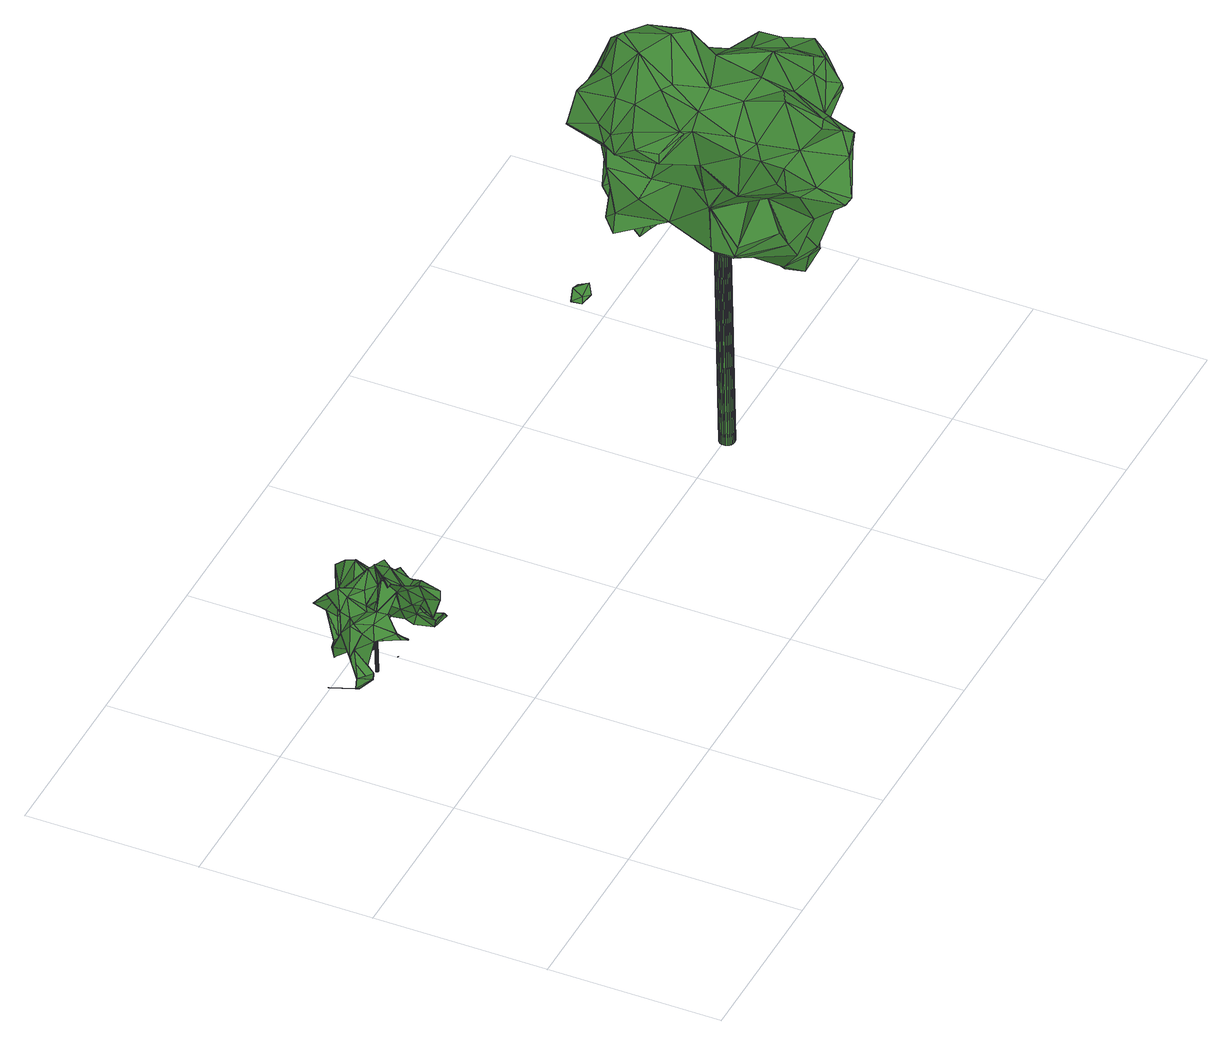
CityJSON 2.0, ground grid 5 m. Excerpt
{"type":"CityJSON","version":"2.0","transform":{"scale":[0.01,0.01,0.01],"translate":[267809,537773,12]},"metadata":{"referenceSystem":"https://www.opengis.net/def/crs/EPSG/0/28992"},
"CityObjects":{
"tree1":{"type":"SolitaryVegetationObject","attributes":{"gtid":599,"crown_width_m":3.79,"crown_median_z":15.39,"crown_r50_m":0.213,"crown_porosity":0.931,"trunk_H_m":2.07,"trunk_DBH_m":0.0722,"trunk_radius_m":0.0361,"trunk_base_height_m":13.32,"original_gtid":"601"},"geometry":[{"type":"Solid","lod":"3","boundaries":[[[[0,1,2]],[[3,4,5]],[[6,7,8]],[[9,8,7]],[[10,11,12]],[[13,14,15]],[[16,17,18]],[[19,20,21]],[[22,23,24]],[[25,26,27]],[[28,29,30]],[[10,31,11]],[[32,33,34]],[[35,32,34]],[[36,17,37]],[[38,39,40]],[[41,2,42]],[[43,44,45]],[[45,28,43]],[[46,47,48]],[[49,50,51]],[[26,25,52]],[[30,53,28]],[[54,55,56]],[[57,58,59]],[[60,58,61]],[[62,63,64]],[[65,24,23]],[[66,67,68]],[[69,70,71]],[[72,63,62]],[[73,74,75]],[[73,75,76]],[[77,70,78]],[[78,70,69]],[[36,79,80]],[[81,82,48]],[[83,84,85]],[[8,71,86]],[[8,68,71]],[[18,87,16]],[[56,5,54]],[[88,20,19]],[[89,90,91]],[[92,93,94]],[[95,62,96]],[[21,96,62]],[[97,82,98]],[[99,86,100]],[[101,86,99]],[[102,36,3]],[[103,104,105]],[[92,94,75]],[[3,106,107]],[[108,109,93]],[[110,111,112]],[[48,82,97]],[[3,5,106]],[[0,113,45]],[[51,114,115]],[[13,116,117]],[[118,119,35]],[[37,118,35]],[[73,13,74]],[[120,10,12]],[[121,122,114]],[[123,114,122]],[[102,87,124]],[[125,126,127]],[[117,126,125]],[[108,128,129]],[[130,129,128]],[[130,128,108]],[[21,20,96]],[[131,89,132]],[[133,134,135]],[[75,136,92]],[[137,138,98]],[[21,62,139]],[[88,140,141]],[[58,142,44]],[[58,44,61]],[[143,98,144]],[[145,116,146]],[[145,117,116]],[[147,38,148]],[[86,101,8]],[[149,150,13]],[[151,134,133]],[[34,122,121]],[[119,105,35]],[[152,107,153]],[[91,154,132]],[[34,132,154]],[[120,155,156]],[[157,120,156]],[[158,138,137]],[[159,87,18]],[[45,113,160]],[[2,160,113]],[[85,89,131]],[[85,131,161]],[[162,106,163]],[[164,50,133]],[[137,165,158]],[[148,38,166]],[[40,166,38]],[[108,167,168]],[[169,168,167]],[[169,167,108]],[[170,1,0]],[[159,124,87]],[[171,147,172]],[[121,132,34]],[[131,132,121]],[[73,116,13]],[[54,173,55]],[[46,174,41]],[[42,46,41]],[[157,156,175]],[[111,105,176]],[[119,87,105]],[[120,177,155]],[[98,178,179]],[[138,178,98]],[[46,180,47]],[[181,182,48]],[[49,183,151]],[[4,3,36]],[[85,90,89]],[[184,64,182]],[[87,119,16]],[[111,129,130]],[[185,186,187]],[[188,47,180]],[[28,59,189]],[[183,49,110]],[[114,131,121]],[[161,131,114]],[[49,151,133]],[[152,153,105]],[[85,84,189]],[[18,190,159]],[[159,190,124]],[[91,132,89]],[[76,126,146]],[[164,191,50]],[[83,50,191]],[[56,162,163]],[[114,51,161]],[[88,192,20]],[[156,31,175]],[[141,193,165]],[[194,193,141]],[[103,105,153]],[[40,148,166]],[[189,195,43]],[[196,88,178]],[[26,196,178]],[[136,75,74]],[[197,45,198]],[[196,26,199]],[[200,42,2]],[[201,154,91]],[[26,178,138]],[[195,202,171]],[[52,199,26]],[[135,134,203]],[[204,11,205]],[[45,44,142]],[[111,35,105]],[[206,64,95]],[[48,64,206]],[[83,191,207]],[[164,207,191]],[[119,118,16]],[[170,0,45]],[[43,61,44]],[[197,198,203]],[[197,203,15]],[[200,2,1]],[[79,32,208]],[[184,126,76]],[[187,69,71]],[[107,152,3]],[[160,2,41]],[[58,57,142]],[[151,183,134]],[[115,111,110]],[[115,110,51]],[[176,105,104]],[[209,30,29]],[[136,149,92]],[[111,130,108]],[[92,169,93]],[[185,66,210]],[[161,50,83]],[[51,50,161]],[[28,57,59]],[[196,199,52]],[[134,183,168]],[[51,110,49]],[[71,68,67]],[[184,109,62]],[[71,67,187]],[[185,187,67]],[[60,85,189]],[[161,83,85]],[[66,185,67]],[[78,69,187]],[[211,68,90]],[[13,117,14]],[[33,212,204]],[[16,118,17]],[[37,17,118]],[[11,204,212]],[[17,124,190]],[[17,190,18]],[[22,65,23]],[[56,213,162]],[[214,215,205]],[[215,195,205]],[[155,205,156]],[[65,22,24]],[[189,171,202]],[[81,137,82]],[[106,162,107]],[[205,11,156]],[[25,194,52]],[[43,195,216]],[[15,203,217]],[[218,217,203]],[[109,219,93]],[[98,179,174]],[[204,220,33]],[[30,40,53]],[[164,53,40]],[[204,172,220]],[[204,195,172]],[[205,195,204]],[[218,134,168]],[[35,220,148]],[[93,169,108]],[[221,79,34]],[[108,112,111]],[[105,87,102]],[[13,217,222]],[[80,4,36]],[[17,36,124]],[[102,124,36]],[[213,55,173]],[[108,129,139]],[[35,123,122]],[[20,192,165]],[[141,165,192]],[[91,90,214]],[[91,214,201]],[[35,208,32]],[[148,208,35]],[[2,113,0]],[[108,62,109]],[[139,62,108]],[[133,50,49]],[[57,198,142]],[[76,75,94]],[[180,117,188]],[[66,216,195]],[[19,21,162]],[[21,107,162]],[[223,178,213]],[[174,46,144]],[[174,144,98]],[[102,3,152]],[[102,152,105]],[[115,114,123]],[[15,217,13]],[[168,222,224]],[[60,59,58]],[[225,6,77]],[[78,225,77]],[[107,21,153]],[[168,224,218]],[[103,153,21]],[[137,20,165]],[[206,20,137]],[[95,20,206]],[[95,96,20]],[[108,168,112]],[[176,129,111]],[[140,52,194]],[[110,112,168]],[[110,168,183]],[[168,169,149]],[[92,149,169]],[[74,150,136]],[[11,31,156]],[[175,31,157]],[[179,79,208]],[[179,208,148]],[[4,173,5]],[[98,82,137]],[[21,104,103]],[[21,139,104]],[[129,176,104]],[[129,104,139]],[[12,212,221]],[[11,212,12]],[[196,140,88]],[[80,79,226]],[[33,79,212]],[[111,115,123]],[[174,227,209]],[[228,227,174]],[[228,209,227]],[[27,158,193]],[[158,165,193]],[[171,172,195]],[[141,192,88]],[[106,5,163]],[[197,229,45]],[[15,229,197]],[[45,229,170]],[[14,170,229]],[[43,216,61]],[[48,206,81]],[[187,7,6]],[[14,229,15]],[[215,211,216]],[[34,33,122]],[[220,35,122]],[[220,122,33]],[[37,34,79]],[[37,79,36]],[[147,220,172]],[[148,220,147]],[[12,221,154]],[[31,120,157]],[[31,10,120]],[[8,9,68]],[[174,179,228]],[[228,148,209]],[[228,179,148]],[[30,209,148]],[[41,209,160]],[[174,209,41]],[[94,93,219]],[[94,219,76]],[[186,68,214]],[[214,9,186]],[[209,29,160]],[[212,79,221]],[[83,171,84]],[[35,111,123]],[[52,140,196]],[[5,56,163]],[[66,215,216]],[[211,60,230]],[[211,85,60]],[[211,90,85]],[[60,61,230]],[[37,35,34]],[[230,216,211]],[[230,61,216]],[[137,81,206]],[[120,12,177]],[[143,144,46]],[[30,148,40]],[[72,62,95]],[[164,40,39]],[[164,39,147]],[[214,68,211]],[[146,116,76]],[[213,56,55]],[[221,34,154]],[[189,43,28]],[[45,29,28]],[[45,160,29]],[[213,178,19]],[[213,19,162]],[[88,19,178]],[[46,170,180]],[[14,231,180]],[[180,170,14]],[[62,64,184]],[[32,79,33]],[[226,79,179]],[[189,59,60]],[[214,90,9]],[[68,9,90]],[[149,136,150]],[[224,222,217]],[[224,217,218]],[[117,231,14]],[[117,180,231]],[[225,78,6]],[[6,78,187]],[[8,101,70]],[[8,70,77]],[[48,182,64]],[[182,181,127]],[[158,232,138]],[[74,13,150]],[[223,233,178]],[[135,203,57]],[[28,135,57]],[[28,53,135]],[[164,135,53]],[[133,135,164]],[[76,116,73]],[[77,6,8]],[[189,84,171]],[[141,140,194]],[[100,101,99]],[[201,214,205]],[[68,215,66]],[[214,211,215]],[[27,232,158]],[[186,215,68]],[[215,210,195]],[[186,210,215]],[[186,185,210]],[[195,210,66]],[[147,171,207]],[[147,207,164]],[[83,207,171]],[[198,45,142]],[[4,80,173]],[[80,226,173]],[[226,213,173]],[[54,5,173]],[[27,193,25]],[[25,193,194]],[[9,7,186]],[[186,7,187]],[[48,127,181]],[[125,127,188]],[[47,127,48]],[[188,127,47]],[[125,188,117]],[[127,184,182]],[[57,203,198]],[[226,223,213]],[[26,232,27]],[[38,147,39]],[[189,202,195]],[[97,98,143]],[[46,48,143]],[[26,138,232]],[[143,48,97]],[[134,218,203]],[[179,178,233]],[[223,226,233]],[[179,233,226]],[[149,13,222]],[[149,222,168]],[[76,219,109]],[[184,76,109]],[[72,234,63]],[[63,234,64]],[[95,64,234]],[[72,95,234]],[[154,201,177]],[[154,177,12]],[[201,205,177]],[[155,177,205]],[[145,126,117]],[[146,126,145]],[[127,126,184]],[[200,1,42]],[[100,70,101]],[[86,71,70]],[[86,70,100]],[[46,1,170]],[[42,1,46]],[[235,236,237]],[[235,237,238]],[[238,237,239]],[[238,239,240]],[[237,236,241]],[[237,241,239]],[[239,241,242]],[[239,242,240]],[[241,236,243]],[[241,243,242]],[[242,243,244]],[[242,244,240]],[[243,236,245]],[[243,245,244]],[[244,245,246]],[[244,246,240]],[[245,236,247]],[[245,247,246]],[[246,247,248]],[[246,248,240]],[[247,236,249]],[[247,249,248]],[[248,249,250]],[[248,250,240]],[[249,236,251]],[[249,251,250]],[[250,251,252]],[[250,252,240]],[[251,236,253]],[[251,253,252]],[[252,253,254]],[[252,254,240]],[[253,236,255]],[[253,255,254]],[[254,255,256]],[[254,256,240]],[[255,236,257]],[[255,257,256]],[[256,257,258]],[[256,258,240]],[[257,236,259]],[[257,259,258]],[[259,236,260]],[[259,260,258]],[[258,260,261]],[[258,261,240]],[[260,236,262]],[[260,262,261]],[[261,262,263]],[[261,263,240]],[[262,236,264]],[[262,264,263]],[[263,264,265]],[[263,265,240]],[[264,236,266]],[[264,266,265]],[[265,266,267]],[[265,267,240]],[[267,266,268]],[[267,268,240]],[[266,236,269]],[[266,269,268]],[[268,269,270]],[[268,270,240]],[[269,236,271]],[[269,271,270]],[[271,236,272]],[[271,272,270]],[[270,272,273]],[[270,273,240]],[[272,236,274]],[[272,274,273]],[[273,274,275]],[[273,275,240]],[[274,236,276]],[[274,276,275]],[[275,276,277]],[[275,277,240]],[[276,236,278]],[[276,278,277]],[[277,278,279]],[[277,279,240]],[[278,236,280]],[[278,280,279]],[[279,280,281]],[[279,281,240]],[[280,236,235]],[[280,235,281]],[[281,235,238]],[[281,238,240]]]]}]},
"tree2":{"type":"SolitaryVegetationObject","attributes":{"gtid":300,"crown_width_m":7.35,"crown_median_z":22.48,"crown_r50_m":0.311,"crown_porosity":0.905,"trunk_H_m":9.64,"trunk_DBH_m":0.438,"trunk_radius_m":0.219,"trunk_base_height_m":12.84,"original_gtid":"300"},"geometry":[{"type":"Solid","lod":"3","boundaries":[[[[282,283,284]],[[285,286,287]],[[288,289,290]],[[291,290,289]],[[292,285,287]],[[293,294,295]],[[296,293,295]],[[297,298,299]],[[300,301,302]],[[303,304,305]],[[306,307,299]],[[308,309,310]],[[311,312,313]],[[314,315,316]],[[297,307,317]],[[318,319,320]],[[321,322,323]],[[324,325,326]],[[327,328,329]],[[330,331,332]],[[333,334,335]],[[333,335,336]],[[337,338,328]],[[339,340,341]],[[342,300,302]],[[343,344,345]],[[330,332,346]],[[347,324,346]],[[348,308,349]],[[348,349,350]],[[351,352,353]],[[354,338,355]],[[356,320,357]],[[298,303,299]],[[358,359,360]],[[358,360,361]],[[362,363,364]],[[345,330,365]],[[366,367,300]],[[368,369,353]],[[370,298,297]],[[368,371,369]],[[372,373,306]],[[292,374,371]],[[346,332,375]],[[322,376,377]],[[378,379,380]],[[342,302,376]],[[376,302,301]],[[381,382,322]],[[383,384,385]],[[383,385,286]],[[326,325,381]],[[326,381,386]],[[387,312,311]],[[317,295,370]],[[296,388,389]],[[389,388,390]],[[383,352,391]],[[392,393,394]],[[392,394,395]],[[396,395,397]],[[392,395,396]],[[398,391,399]],[[306,299,400]],[[292,401,402]],[[292,402,374]],[[314,403,351]],[[316,403,314]],[[404,318,405]],[[346,324,365]],[[315,406,407]],[[284,405,408]],[[304,409,410]],[[304,411,409]],[[412,352,383]],[[413,414,415]],[[370,297,317]],[[416,417,340]],[[392,418,419]],[[420,421,282]],[[339,422,423]],[[424,425,426]],[[347,363,324]],[[427,291,428]],[[329,328,429]],[[430,309,431]],[[430,310,309]],[[309,308,432]],[[282,421,433]],[[431,434,430]],[[426,413,424]],[[424,413,435]],[[436,437,438]],[[422,434,423]],[[423,431,309]],[[432,339,309]],[[439,435,415]],[[424,435,439]],[[440,401,441]],[[440,441,442]],[[443,444,314]],[[445,446,447]],[[448,447,446]],[[342,449,300]],[[450,451,452]],[[453,454,455]],[[345,365,456]],[[326,386,365]],[[456,365,386]],[[346,365,330]],[[419,393,392]],[[309,339,423]],[[308,348,432]],[[457,396,453]],[[326,365,324]],[[458,455,459]],[[459,460,458]],[[415,435,413]],[[304,328,327]],[[422,341,461]],[[417,461,341]],[[416,340,462]],[[353,352,286]],[[420,463,464]],[[432,340,339]],[[322,321,376]],[[376,321,342]],[[465,466,351]],[[418,457,467]],[[294,337,295]],[[342,321,449]],[[298,370,295]],[[392,396,457]],[[425,468,469]],[[470,394,471]],[[284,408,451]],[[411,450,472]],[[473,467,457]],[[474,475,378]],[[476,460,454]],[[339,341,422]],[[477,478,479]],[[480,481,378]],[[481,480,482]],[[388,483,390]],[[282,436,438]],[[433,436,282]],[[396,397,454]],[[311,484,428]],[[415,485,469]],[[486,329,479]],[[428,291,487]],[[488,487,291]],[[364,347,375]],[[313,484,311]],[[469,485,414]],[[312,489,313]],[[412,286,352]],[[412,383,286]],[[332,331,407]],[[331,490,407]],[[413,426,414]],[[422,461,434]],[[478,335,463]],[[449,321,323]],[[396,454,453]],[[439,468,424]],[[423,434,431]],[[491,335,478]],[[409,472,450]],[[479,463,486]],[[479,478,463]],[[416,462,395]],[[402,492,493]],[[293,494,491]],[[296,494,293]],[[382,323,322]],[[495,323,382]],[[470,496,489]],[[497,498,495]],[[497,359,498]],[[499,374,500]],[[499,371,374]],[[430,501,502]],[[387,501,430]],[[470,471,406]],[[323,498,449]],[[391,352,456]],[[334,333,481]],[[398,399,390]],[[351,353,503]],[[476,504,505]],[[456,352,345]],[[346,375,347]],[[465,403,316]],[[351,403,465]],[[298,337,303]],[[376,301,389]],[[331,344,343]],[[330,344,331]],[[322,377,381]],[[438,283,282]],[[340,397,462]],[[364,506,507]],[[388,317,483]],[[508,509,372]],[[508,372,306]],[[457,418,392]],[[313,444,484]],[[510,381,377]],[[510,386,381]],[[393,511,471]],[[506,375,447]],[[361,378,333]],[[481,333,378]],[[508,306,400]],[[424,468,425]],[[509,373,372]],[[512,509,508]],[[451,450,284]],[[505,513,514]],[[499,484,515]],[[458,516,517]],[[448,507,506]],[[494,296,367]],[[494,367,518]],[[391,386,510]],[[456,386,391]],[[519,437,520]],[[414,485,415]],[[420,327,329]],[[420,282,327]],[[289,318,521]],[[333,336,361]],[[348,350,522]],[[335,514,463]],[[426,425,414]],[[499,427,484]],[[442,441,287]],[[465,316,331]],[[455,460,459]],[[490,316,407]],[[495,362,497]],[[328,338,429]],[[491,523,335]],[[336,335,523]],[[502,501,488]],[[380,482,480]],[[393,419,511]],[[524,525,452]],[[294,526,355]],[[389,300,296]],[[356,289,521]],[[506,364,375]],[[506,447,448]],[[468,439,469]],[[366,359,358]],[[294,478,429]],[[380,516,458]],[[475,474,446]],[[475,446,445]],[[527,503,528]],[[421,529,520]],[[350,529,421]],[[361,474,378]],[[421,420,464]],[[303,337,304]],[[328,304,337]],[[516,473,517]],[[508,400,410]],[[432,530,340]],[[397,340,530]],[[348,522,530]],[[348,530,432]],[[496,531,489]],[[499,500,427]],[[402,500,374]],[[455,454,460]],[[420,329,486]],[[532,284,283]],[[532,283,438]],[[297,299,307]],[[305,299,303]],[[359,507,360]],[[305,400,299]],[[480,378,380]],[[304,410,533]],[[356,521,320]],[[445,516,379]],[[445,379,378]],[[481,482,334]],[[401,492,402]],[[411,472,409]],[[534,451,408]],[[445,378,475]],[[449,498,359]],[[362,364,497]],[[507,497,364]],[[495,498,323]],[[384,535,385]],[[407,316,315]],[[294,355,337]],[[389,301,300]],[[382,362,495]],[[512,373,509]],[[439,415,469]],[[345,344,330]],[[379,516,380]],[[313,531,444]],[[493,290,291]],[[500,493,291]],[[477,479,329]],[[534,290,493]],[[402,493,500]],[[288,290,534]],[[291,427,500]],[[427,428,484]],[[293,491,294]],[[477,429,478]],[[349,308,502]],[[530,536,397]],[[436,433,421]],[[476,536,522]],[[454,536,476]],[[397,536,454]],[[284,450,411]],[[404,284,532]],[[476,522,350]],[[488,291,289]],[[488,289,356]],[[534,289,288]],[[307,306,373]],[[449,366,300]],[[448,446,474]],[[334,482,335]],[[419,418,537]],[[341,340,417]],[[512,385,535]],[[478,294,491]],[[350,421,464]],[[512,440,442]],[[497,507,359]],[[476,505,458]],[[513,505,504]],[[410,400,533]],[[325,538,381]],[[414,425,469]],[[434,387,430]],[[461,387,434]],[[539,540,519]],[[282,411,327]],[[284,411,282]],[[327,411,304]],[[307,541,542]],[[373,541,307]],[[310,502,308]],[[357,502,488]],[[357,488,356]],[[471,511,406]],[[430,502,310]],[[391,398,383]],[[527,443,314]],[[311,428,387]],[[428,487,387]],[[295,337,298]],[[527,314,351]],[[527,351,503]],[[349,320,319]],[[350,349,319]],[[361,336,518]],[[440,524,492]],[[440,492,401]],[[527,543,443]],[[543,515,484]],[[444,543,484]],[[499,369,371]],[[354,429,338]],[[444,531,314]],[[496,314,531]],[[362,538,363]],[[289,534,408]],[[380,335,482]],[[488,387,487]],[[352,351,343]],[[352,343,345]],[[397,395,462]],[[331,343,351]],[[398,483,542]],[[398,390,483]],[[542,483,307]],[[317,307,483]],[[406,511,407]],[[332,407,511]],[[289,405,318]],[[331,351,466]],[[512,508,525]],[[461,312,387]],[[451,534,524]],[[451,524,452]],[[294,429,354]],[[335,380,514]],[[488,501,387]],[[470,489,544]],[[314,496,315]],[[420,486,463]],[[417,489,461]],[[444,443,543]],[[508,410,525]],[[445,418,467]],[[445,537,418]],[[447,537,445]],[[518,523,494]],[[530,522,536]],[[329,429,477]],[[470,406,496]],[[315,496,406]],[[461,489,312]],[[286,385,287]],[[445,467,516]],[[458,460,476]],[[320,521,318]],[[518,336,523]],[[421,520,436]],[[437,436,520]],[[295,388,296]],[[317,388,295]],[[437,519,540]],[[357,320,349]],[[502,357,349]],[[361,360,474]],[[448,474,360]],[[382,381,538]],[[359,366,449]],[[448,360,507]],[[325,363,538]],[[324,363,325]],[[347,364,363]],[[489,531,313]],[[453,455,517]],[[400,305,545]],[[458,517,455]],[[514,380,458]],[[458,505,514]],[[331,316,490]],[[350,504,476]],[[542,541,535]],[[373,535,541]],[[409,452,410]],[[409,450,452]],[[304,545,305]],[[304,533,545]],[[533,400,545]],[[524,440,525]],[[287,441,292]],[[401,292,441]],[[540,539,318]],[[512,525,440]],[[546,366,358]],[[546,358,518]],[[518,358,361]],[[383,398,384]],[[542,384,398]],[[331,466,465]],[[464,463,513]],[[514,513,463]],[[350,547,529]],[[350,319,547]],[[539,529,547]],[[442,287,385]],[[442,385,512]],[[519,529,539]],[[489,416,544]],[[527,528,543]],[[515,543,528]],[[544,416,395]],[[520,529,519]],[[318,404,540]],[[532,438,404]],[[437,404,438]],[[540,404,437]],[[390,399,389]],[[523,491,494]],[[384,542,535]],[[510,399,391]],[[535,373,512]],[[368,286,285]],[[371,368,292]],[[285,292,368]],[[515,528,499]],[[368,353,286]],[[534,493,492]],[[534,492,524]],[[354,355,526]],[[464,504,350]],[[513,504,464]],[[453,517,457]],[[516,467,473]],[[457,517,473]],[[547,319,548]],[[547,548,539]],[[318,548,319]],[[539,548,318]],[[332,511,537]],[[375,537,447]],[[332,537,375]],[[511,419,537]],[[405,289,408]],[[284,404,405]],[[470,544,394]],[[544,395,394]],[[376,389,399]],[[382,538,362]],[[503,353,369]],[[499,528,369]],[[503,369,528]],[[546,367,366]],[[518,367,546]],[[300,367,296]],[[355,338,337]],[[471,394,393]],[[377,399,510]],[[452,525,410]],[[376,399,377]],[[489,549,416]],[[417,416,549]],[[417,549,489]],[[526,294,550]],[[354,550,294]],[[526,550,354]],[[551,552,553]],[[551,553,554]],[[554,553,555]],[[554,555,556]],[[553,552,557]],[[553,557,555]],[[555,557,558]],[[555,558,556]],[[557,552,559]],[[557,559,558]],[[558,559,560]],[[558,560,556]],[[559,552,561]],[[559,561,560]],[[560,561,562]],[[560,562,556]],[[561,552,563]],[[561,563,562]],[[562,563,564]],[[562,564,556]],[[563,552,565]],[[563,565,564]],[[564,565,566]],[[564,566,556]],[[565,552,567]],[[565,567,566]],[[566,567,568]],[[566,568,556]],[[567,552,569]],[[567,569,568]],[[568,569,570]],[[568,570,556]],[[569,552,571]],[[569,571,570]],[[570,571,572]],[[570,572,556]],[[571,552,573]],[[571,573,572]],[[572,573,574]],[[572,574,556]],[[573,552,575]],[[573,575,574]],[[574,575,576]],[[574,576,556]],[[575,552,577]],[[575,577,576]],[[576,577,578]],[[576,578,556]],[[577,552,579]],[[577,579,578]],[[578,579,580]],[[578,580,556]],[[579,552,581]],[[579,581,580]],[[580,581,582]],[[580,582,556]],[[581,552,583]],[[581,583,582]],[[582,583,584]],[[582,584,556]],[[583,552,585]],[[583,585,584]],[[584,585,586]],[[584,586,556]],[[585,552,587]],[[585,587,586]],[[586,587,588]],[[586,588,556]],[[587,552,589]],[[587,589,588]],[[588,589,590]],[[588,590,556]],[[589,552,591]],[[589,591,590]],[[590,591,592]],[[590,592,556]],[[591,552,593]],[[591,593,592]],[[592,593,594]],[[592,594,556]],[[593,552,595]],[[593,595,594]],[[594,595,596]],[[594,596,556]],[[595,552,597]],[[595,597,596]],[[596,597,598]],[[596,598,556]],[[597,552,599]],[[597,599,598]],[[598,599,600]],[[598,600,556]],[[599,552,551]],[[599,551,600]],[[600,551,554]],[[600,554,556]]]]}]}
},
"vertices":[
[331,887,257],[343,892,230],[330,886,256],[357,766,477],[356,766,476],[368,710,438],[89,811,314],[154,806,298],[120,838,282],[149,847,291],[283,763,350],[270,792,370],[270,790,372],[413,1032,323],[385,984,273],[360,1002,287],[309,849,512],[302,821,502],[271,817,517],[409,823,399],[455,818,333],[458,841,401],[176,743,380],[177,742,381],[176,741,381],[465,736,305],[412,747,305],[465,766,298],[282,962,291],[311,892,298],[360,940,317],[306,773,333],[352,828,438],[283,853,412],[282,853,414],[359,885,436],[328,801,484],[336,863,478],[356,917,411],[336,975,409],[379,968,358],[331,885,257],[344,891,230],[232,927,312],[233,957,295],[282,962,289],[380,917,280],[455,923,300],[479,886,288],[296,1006,411],[296,1005,410],[301,973,439],[435,729,339],[333,989,315],[347,721,392],[348,722,391],[349,720,392],[273,972,283],[233,959,296],[234,958,297],[214,948,313],[200,937,293],[481,890,383],[445,905,324],[490,915,306],[175,742,381],[219,850,281],[149,846,289],[149,848,290],[120,837,281],[119,838,281],[120,838,280],[455,847,324],[449,1005,339],[470,1059,362],[471,1058,363],[507,971,325],[88,812,314],[88,811,313],[352,826,438],[346,795,461],[479,855,299],[478,855,300],[249,942,406],[226,886,365],[200,918,381],[83,898,292],[310,849,514],[430,790,326],[200,891,413],[154,871,348],[199,856,401],[463,1028,395],[466,999,404],[464,1028,393],[518,856,324],[455,837,333],[454,847,323],[410,829,304],[82,899,293],[82,898,291],[82,897,292],[330,802,484],[421,841,415],[424,881,418],[395,866,476],[396,723,446],[420,790,439],[449,931,381],[484,951,368],[336,975,411],[393,929,452],[371,931,421],[311,893,298],[292,942,427],[336,945,424],[469,985,311],[469,983,311],[335,864,479],[351,892,510],[282,762,350],[281,881,406],[311,898,399],[341,916,422],[302,821,504],[490,916,305],[506,971,324],[512,924,269],[443,885,375],[424,882,418],[380,903,413],[238,908,408],[209,885,417],[288,1036,376],[321,1017,335],[321,1016,336],[470,1060,363],[473,825,296],[404,804,299],[485,880,404],[435,731,339],[439,761,316],[273,972,281],[420,851,324],[389,862,318],[495,1002,281],[496,1002,282],[316,924,391],[360,889,382],[420,1025,337],[421,1025,336],[288,1038,376],[347,795,462],[421,812,432],[253,849,393],[275,779,350],[276,780,350],[306,772,331],[472,795,301],[271,815,517],[310,891,298],[249,942,408],[404,755,411],[370,711,437],[322,985,393],[470,790,308],[400,935,343],[449,947,364],[381,968,358],[464,999,403],[378,917,280],[286,912,377],[286,910,377],[373,758,423],[388,862,318],[306,774,331],[424,897,469],[269,791,371],[414,799,328],[364,822,372],[417,951,272],[512,923,268],[513,923,269],[340,1004,389],[509,941,344],[185,817,289],[185,817,291],[154,804,298],[456,925,300],[232,928,314],[271,816,516],[292,943,425],[440,778,315],[465,766,300],[464,736,307],[233,895,325],[406,741,332],[333,989,314],[274,972,282],[407,740,332],[343,891,229],[228,836,360],[231,896,325],[333,1014,307],[267,855,393],[230,836,359],[518,856,322],[314,929,397],[382,848,412],[312,892,299],[219,849,282],[190,877,347],[287,824,412],[374,770,396],[190,875,347],[219,850,283],[232,896,324],[360,1002,289],[334,1013,308],[465,999,402],[311,897,397],[287,823,413],[412,1030,324],[369,790,396],[362,971,308],[87,811,314],[367,790,397],[383,922,305],[388,862,320],[362,970,307],[199,937,295],[417,951,274],[439,778,313],[365,821,372],[479,856,301],[379,895,132],[375,895,132],[378,896,132],[361,892,339],[361,893,339],[357,892,339],[378,897,132],[360,893,339],[378,898,132],[360,894,339],[377,898,132],[359,895,339],[376,898,132],[358,895,339],[375,899,132],[357,895,339],[374,898,132],[356,895,339],[373,898,132],[355,895,339],[372,898,132],[355,894,339],[372,897,132],[354,893,339],[372,896,132],[371,895,132],[354,892,339],[372,894,132],[354,891,339],[372,893,132],[354,890,339],[373,892,132],[355,889,339],[356,889,339],[374,891,132],[357,888,339],[375,891,132],[376,892,132],[358,888,339],[377,892,132],[359,889,339],[378,892,132],[360,889,339],[378,893,132],[361,890,339],[379,894,132],[361,891,339],
[1596,295,794],[1662,253,797],[1678,236,820],[1913,359,1244],[1833,436,1293],[1855,330,1238],[1864,284,945],[1848,296,904],[1885,305,980],[1938,373,994],[1940,336,1228],[1470,407,1116],[1452,440,1048],[1434,352,1130],[1430,458,1201],[1445,224,1258],[1465,226,1163],[1524,167,1156],[1322,525,1263],[1377,480,1338],[1328,529,1289],[1492,202,1136],[1529,177,1045],[1559,102,1093],[1613,115,1214],[1518,212,1271],[1894,547,679],[1932,575,677],[1929,544,681],[1964,554,943],[1960,584,937],[1875,525,1013],[1912,566,1160],[1868,696,1090],[1833,679,1106],[1443,291,1262],[1795,345,927],[1752,441,868],[1808,414,844],[1350,616,1318],[1426,645,1344],[1348,677,1288],[1596,791,1394],[1579,766,1415],[1600,758,1419],[1518,220,916],[1497,235,961],[1457,353,906],[1722,710,1354],[1743,680,1249],[1711,816,1237],[1400,688,983],[1385,687,927],[1470,566,945],[1409,625,1045],[1493,292,1100],[1539,280,954],[2003,681,743],[1896,680,801],[1959,689,800],[1305,587,1301],[1756,646,1296],[1738,673,1342],[1720,647,1383],[1651,817,1299],[1596,832,1286],[1767,561,771],[1768,528,783],[1655,490,783],[1848,568,1247],[1720,548,1327],[1851,506,1270],[1474,371,921],[1577,342,1050],[1859,353,820],[1847,476,825],[1442,734,1161],[1335,691,1262],[1441,736,1160],[1421,724,1110],[1445,820,1318],[1531,790,1343],[1493,842,1247],[1662,717,1414],[1420,600,1250],[1462,502,1201],[1945,441,1221],[1974,479,1224],[1447,246,1199],[2032,409,1200],[1664,125,1253],[1660,157,1252],[2004,363,1188],[1640,836,1220],[1375,492,1343],[1488,599,1364],[1459,730,1014],[1545,666,1004],[1504,618,935],[1553,692,1408],[1434,703,1340],[1712,413,1304],[1688,339,1303],[1740,333,1263],[1631,637,1432],[1976,534,902],[1448,352,1255],[1401,467,1333],[1494,390,1273],[1577,498,1339],[1694,854,940],[1772,867,1047],[1757,774,1027],[1739,768,887],[1630,817,886],[1750,751,845],[1603,414,1303],[1493,492,1324],[1573,90,1111],[1917,278,1180],[1937,283,1147],[1788,531,1129],[1700,241,801],[1792,285,942],[1809,814,1069],[1758,780,1143],[1790,239,960],[1614,189,1080],[1593,165,1083],[1607,259,929],[1720,474,1265],[1278,758,752],[1302,765,778],[1339,766,759],[1755,721,868],[1901,678,875],[1669,840,988],[1733,878,1036],[1489,359,893],[1608,352,801],[1988,686,792],[2006,680,743],[1282,728,753],[1293,733,766],[1276,758,755],[2065,400,1012],[2016,441,957],[1432,362,925],[1980,590,791],[2008,648,762],[1899,576,683],[1626,316,770],[2001,648,803],[1283,729,751],[1650,317,740],[1683,303,730],[1677,272,727],[1314,717,761],[1785,273,1163],[1867,301,1214],[1746,247,1214],[1939,551,1144],[1931,539,1127],[1610,764,1045],[1600,752,1144],[1626,810,1172],[1482,796,1169],[1302,644,1267],[1727,186,994],[1762,201,981],[1720,184,1070],[1574,788,874],[1613,705,805],[1543,684,801],[1677,601,1422],[1591,815,891],[1563,668,855],[1542,682,802],[1579,671,804],[1963,643,906],[1752,751,848],[1495,479,915],[1595,385,854],[1749,625,1117],[1713,588,1228],[1625,796,993],[1313,716,764],[1338,734,780],[1821,741,1040],[1805,823,1060],[1677,255,1028],[1593,783,914],[1473,766,1157],[1485,685,1067],[1656,613,837],[1430,362,922],[1425,424,930],[1435,396,914],[1408,718,955],[1406,719,956],[1388,688,926],[1504,330,1262],[2022,471,1054],[1339,766,762],[1461,384,904],[1942,467,942],[1883,408,843],[1836,670,1005],[1749,750,1130],[1452,444,1048],[1871,314,1106],[1892,322,1009],[1473,467,1082],[1386,731,1283],[1869,697,1087],[1387,822,1248],[1334,691,1264],[2047,443,1146],[2009,349,1062],[1908,549,798],[1906,514,721],[1963,536,1230],[1653,526,864],[1570,572,929],[1500,823,1209],[1387,823,1246],[1654,124,1211],[1667,125,1251],[1520,580,1364],[1761,854,1083],[1733,230,1222],[1530,504,918],[1515,559,929],[1997,513,1137],[1587,726,917],[1573,787,877],[1448,607,1091],[1661,285,780],[1652,317,743],[1857,353,821],[1746,593,794],[1504,538,1077],[1771,269,1084],[1712,192,1102],[1601,399,977],[1935,561,1198],[1991,511,1167],[1611,351,802],[1789,618,805],[1807,620,1059],[1699,238,800],[1572,121,1094],[1831,232,966],[1689,226,1245],[1756,621,810],[1709,776,1122],[1501,746,1354],[1659,284,868],[1684,267,797],[1656,215,1240],[1636,310,1315],[1963,534,1134],[1740,746,912],[1562,102,1092],[1488,594,1191],[1597,385,856],[1701,359,967],[1822,612,904],[1532,502,955],[1697,495,84],[1675,495,84],[1696,500,84],[1693,512,1048],[1692,517,1048],[1671,512,1048],[1694,506,84],[1690,523,1048],[1691,510,84],[1686,527,1047],[1686,514,84],[1682,531,1047],[1681,516,84],[1677,533,1047],[1675,517,84],[1671,534,1047],[1670,516,84],[1665,533,1047],[1664,514,84],[1660,531,1047],[1660,511,84],[1655,528,1047],[1656,506,84],[1652,523,1047],[1654,501,84],[1649,518,1047],[1653,495,84],[1649,512,1048],[1654,490,84],[1649,507,1048],[1656,484,84],[1651,501,1048],[1659,480,84],[1655,497,1048],[1664,476,84],[1659,493,1048],[1669,474,84],[1665,491,1048],[1675,473,84],[1670,490,1048],[1680,474,84],[1676,491,1048],[1686,476,84],[1681,493,1048],[1690,479,84],[1686,496,1048],[1694,484,84],[1689,501,1048],[1696,489,84],[1692,506,1048]
]}
